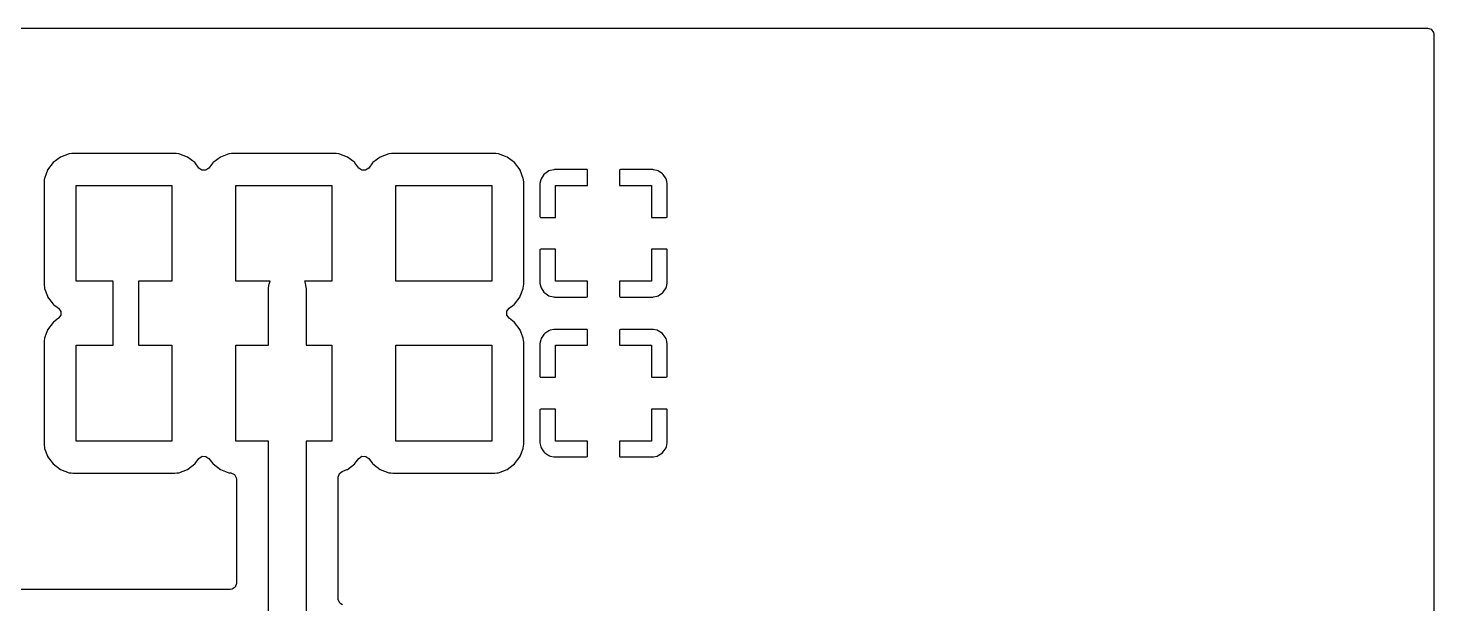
# Model space of a CAD drawing. Extents: x -0.18 to 2.18, y -0.18 to 2.58.
# Drawn here: x 1.297 to 2.176, y 2.216 to 2.576 of the extents above; entities that cross this region are included whole.
import ezdxf

# ---------------------------------------------------------------- set-up
doc = ezdxf.new("R2010")
doc.units = 0
doc.header["$MEASUREMENT"] = 0
doc.layers.add('BLACK', color=7, linetype='CONTINUOUS')

msp = doc.modelspace()

# ---------------------------------------------------------------- linework, layer by layer
at = {"layer": 'BLACK', "linetype": 'CONTINUOUS'}
for p, q in [((-0.172146, 2.57604), (2.17215, 2.57604)), ((2.17215, 2.57604), (2.17444, 2.5753)), ((2.17444, 2.5753), (2.17585, 2.57335)), ((2.17585, 2.57335), (2.17604, 2.57215)), ((2.17604, 2.57215), (2.17604, -0.172146)), ((1.32235, 2.49739), (1.31698, 2.49538)), ((1.32259, 2.49742), (1.32235, 2.49739)), ((1.32401, 2.49757), (1.32259, 2.49742)), ((1.32259, 2.49742), (1.32259, 2.49742)), ((1.3248, 2.49766), (1.32401, 2.49757)), ((1.38859, 2.49766), (1.3248, 2.49766)), ((1.38938, 2.49757), (1.38859, 2.49766)), ((1.39079, 2.49742), (1.38938, 2.49757)), ((1.39104, 2.49739), (1.39079, 2.49742)), ((1.39079, 2.49742), (1.39079, 2.49742)), ((1.39641, 2.49538), (1.39104, 2.49739)), ((1.42235, 2.49739), (1.41698, 2.49538)), ((1.42259, 2.49742), (1.42235, 2.49739)), ((1.42401, 2.49757), (1.42259, 2.49742)), ((1.42259, 2.49742), (1.42259, 2.49742)), ((1.4248, 2.49766), (1.42401, 2.49757)), ((1.48859, 2.49766), (1.4248, 2.49766)), ((1.48938, 2.49757), (1.48859, 2.49766)), ((1.49079, 2.49742), (1.48938, 2.49757)), ((1.49104, 2.49739), (1.49079, 2.49742)), ((1.49079, 2.49742), (1.49079, 2.49742)), ((1.49641, 2.49538), (1.49104, 2.49739)), ((1.52235, 2.49739), (1.51698, 2.49538)), ((1.52259, 2.49742), (1.52235, 2.49739)), ((1.52401, 2.49757), (1.52259, 2.49742)), ((1.52259, 2.49742), (1.52259, 2.49742)), ((1.5248, 2.49766), (1.52401, 2.49757)), ((1.58859, 2.49766), (1.5248, 2.49766)), ((1.58938, 2.49757), (1.58859, 2.49766)), ((1.59079, 2.49742), (1.58938, 2.49757)), ((1.59104, 2.49739), (1.59079, 2.49742)), ((1.59079, 2.49742), (1.59079, 2.49742)), ((1.59641, 2.49538), (1.59104, 2.49739)), ((1.31239, 2.49194), (1.30895, 2.48735)), ((1.31698, 2.49538), (1.31239, 2.49194)), ((1.40099, 2.49194), (1.39641, 2.49538)), ((1.40116, 2.49172), (1.40099, 2.49194)), ((1.40357, 2.4885), (1.40116, 2.49172)), ((1.40116, 2.49172), (1.40116, 2.49172)), ((1.40543, 2.48715), (1.40357, 2.4885)), ((1.40981, 2.4885), (1.40784, 2.48711)), ((1.41222, 2.49172), (1.40981, 2.4885)), ((1.41239, 2.49194), (1.41222, 2.49172)), ((1.41222, 2.49172), (1.41222, 2.49172)), ((1.41698, 2.49538), (1.41239, 2.49194)), ((1.50099, 2.49194), (1.49641, 2.49538)), ((1.50116, 2.49172), (1.50099, 2.49194)), ((1.50357, 2.4885), (1.50116, 2.49172)), ((1.50116, 2.49172), (1.50116, 2.49172)), ((1.50543, 2.48715), (1.50357, 2.4885)), ((1.50981, 2.4885), (1.50784, 2.48711)), ((1.51222, 2.49172), (1.50981, 2.4885)), ((1.51239, 2.49194), (1.51222, 2.49172)), ((1.51222, 2.49172), (1.51222, 2.49172)), ((1.51698, 2.49538), (1.51239, 2.49194)), ((1.60099, 2.49194), (1.59641, 2.49538)), ((1.60443, 2.48735), (1.60099, 2.49194)), ((1.30686, 2.48123), (1.30667, 2.47953)), ((1.30691, 2.48174), (1.30686, 2.48123)), ((1.30694, 2.48198), (1.30691, 2.48174)), ((1.30691, 2.48174), (1.30691, 2.48174)), ((1.30805, 2.48495), (1.30694, 2.48198)), ((1.30885, 2.48709), (1.30805, 2.48495)), ((1.30895, 2.48735), (1.30885, 2.48709)), ((1.30885, 2.48709), (1.30885, 2.48709)), ((1.40784, 2.48711), (1.40543, 2.48715)), ((1.50784, 2.48711), (1.50543, 2.48715)), ((1.60453, 2.48709), (1.60443, 2.48735)), ((1.60533, 2.48495), (1.60453, 2.48709)), ((1.60453, 2.48709), (1.60453, 2.48709)), ((1.60645, 2.48198), (1.60533, 2.48495)), ((1.60647, 2.48174), (1.60645, 2.48198)), ((1.60653, 2.48123), (1.60647, 2.48174)), ((1.60647, 2.48174), (1.60647, 2.48174)), ((1.60671, 2.47953), (1.60653, 2.48123)), ((1.61735, 2.4811), (1.61689, 2.47879)), ((1.61763, 2.4818), (1.61735, 2.4811)), ((1.61938, 2.48441), (1.61763, 2.4818)), ((1.61992, 2.48495), (1.61938, 2.48441)), ((1.62253, 2.4867), (1.61992, 2.48495)), ((1.62323, 2.48698), (1.62253, 2.4867)), ((1.62554, 2.48744), (1.62323, 2.48698)), ((1.62591, 2.48748), (1.62554, 2.48744)), ((1.64637, 2.48748), (1.62591, 2.48748)), ((1.64653, 2.48736), (1.64637, 2.48748)), ((1.64669, 2.48686), (1.64653, 2.48736)), ((1.64669, 2.47764), (1.64669, 2.48686)), ((1.66681, 2.48732), (1.66669, 2.48716)), ((1.66669, 2.48716), (1.66669, 2.47764)), ((1.66731, 2.48748), (1.66681, 2.48732)), ((1.68747, 2.48748), (1.66731, 2.48748)), ((1.68785, 2.48744), (1.68747, 2.48748)), ((1.69016, 2.48698), (1.68785, 2.48744)), ((1.69085, 2.4867), (1.69016, 2.48698)), ((1.69347, 2.48495), (1.69085, 2.4867)), ((1.694, 2.48441), (1.69347, 2.48495)), ((1.69575, 2.4818), (1.694, 2.48441)), ((1.69604, 2.4811), (1.69575, 2.4818)), ((1.6965, 2.47879), (1.69604, 2.4811)), ((1.30667, 2.47953), (1.30667, 2.41574)), ((1.32669, 2.41764), (1.32669, 2.47764)), ((1.32669, 2.47764), (1.38669, 2.47764)), ((1.38669, 2.47764), (1.38669, 2.41764)), ((1.42669, 2.41764), (1.42669, 2.47764)), ((1.42669, 2.47764), (1.48669, 2.47764)), ((1.48669, 2.47764), (1.48669, 2.41764)), ((1.52669, 2.41764), (1.52669, 2.47764)), ((1.52669, 2.47764), (1.58669, 2.47764)), ((1.58669, 2.47764), (1.58669, 2.41764)), ((1.60671, 2.41574), (1.60671, 2.47953)), ((1.61689, 2.47879), (1.61685, 2.47842)), ((1.61685, 2.47842), (1.61685, 2.45826)), ((1.62669, 2.45764), (1.62669, 2.47764)), ((1.62669, 2.47764), (1.64669, 2.47764)), ((1.66669, 2.47764), (1.68669, 2.47764)), ((1.68669, 2.47764), (1.68669, 2.45764)), ((1.69654, 2.47842), (1.6965, 2.47879)), ((1.69654, 2.45796), (1.69654, 2.47842)), ((1.61685, 2.45826), (1.61701, 2.45776)), ((1.61701, 2.45776), (1.61717, 2.45764)), ((1.61717, 2.45764), (1.62669, 2.45764)), ((1.68669, 2.45764), (1.69592, 2.45764)), ((1.69592, 2.45764), (1.69642, 2.4578)), ((1.69642, 2.4578), (1.69654, 2.45796)), ((1.61697, 2.43748), (1.61685, 2.43731)), ((1.61685, 2.43731), (1.61685, 2.41686)), ((1.61747, 2.43764), (1.61697, 2.43748)), ((1.62669, 2.43764), (1.61747, 2.43764)), ((1.62669, 2.41764), (1.62669, 2.43764)), ((1.69621, 2.43764), (1.68669, 2.43764)), ((1.68669, 2.43764), (1.68669, 2.41764)), ((1.69637, 2.43752), (1.69621, 2.43764)), ((1.69654, 2.43702), (1.69637, 2.43752)), ((1.69654, 2.41686), (1.69654, 2.43702)), ((1.30667, 2.41574), (1.30694, 2.41329)), ((1.30694, 2.41329), (1.30702, 2.41307)), ((1.30702, 2.41307), (1.30881, 2.40829)), ((1.35, 2.41764), (1.32669, 2.41764)), ((1.35, 2.37764), (1.35, 2.41764)), ((1.38669, 2.41764), (1.36575, 2.41764)), ((1.36575, 2.41764), (1.36575, 2.37764)), ((1.44821, 2.41764), (1.42669, 2.41764)), ((1.44705, 2.41299), (1.44727, 2.41529)), ((1.44705, 2.37764), (1.44705, 2.41299)), ((1.44727, 2.41529), (1.44821, 2.41764)), ((1.48669, 2.41764), (1.46963, 2.41764)), ((1.46963, 2.41764), (1.46988, 2.41724)), ((1.46988, 2.41724), (1.47067, 2.41299)), ((1.47067, 2.41299), (1.47067, 2.37764)), ((1.58669, 2.41764), (1.52669, 2.41764)), ((1.60457, 2.40829), (1.60636, 2.41307)), ((1.60636, 2.41307), (1.60645, 2.41329)), ((1.60645, 2.41329), (1.60671, 2.41574)), ((1.61685, 2.41686), (1.61689, 2.41648)), ((1.61689, 2.41648), (1.61735, 2.41417)), ((1.61735, 2.41417), (1.61763, 2.41348)), ((1.61763, 2.41348), (1.61938, 2.41086)), ((1.61938, 2.41086), (1.61992, 2.41033)), ((1.61992, 2.41033), (1.62253, 2.40858)), ((1.64669, 2.41764), (1.62669, 2.41764)), ((1.64669, 2.40812), (1.64669, 2.41764)), ((1.68669, 2.41764), (1.66669, 2.41764)), ((1.66669, 2.41764), (1.66669, 2.40841)), ((1.69085, 2.40858), (1.69347, 2.41033)), ((1.69347, 2.41033), (1.694, 2.41086)), ((1.694, 2.41086), (1.69575, 2.41348)), ((1.69575, 2.41348), (1.69604, 2.41417)), ((1.69604, 2.41417), (1.6965, 2.41648)), ((1.6965, 2.41648), (1.69654, 2.41686)), ((1.30881, 2.40829), (1.30895, 2.40793)), ((1.30895, 2.40793), (1.31239, 2.40334)), ((1.31239, 2.40334), (1.31261, 2.40317)), ((1.31261, 2.40317), (1.31261, 2.40317)), ((1.31261, 2.40317), (1.31583, 2.40076)), ((1.31583, 2.40076), (1.31722, 2.39879)), ((1.5962, 2.3989), (1.59755, 2.40076)), ((1.59755, 2.40076), (1.60077, 2.40317)), ((1.60077, 2.40317), (1.60099, 2.40334)), ((1.60077, 2.40317), (1.60077, 2.40317)), ((1.60099, 2.40334), (1.60443, 2.40793)), ((1.60443, 2.40793), (1.60457, 2.40829)), ((1.62253, 2.40858), (1.62323, 2.40829)), ((1.62323, 2.40829), (1.62554, 2.40783)), ((1.62554, 2.40783), (1.62591, 2.4078)), ((1.62591, 2.4078), (1.64608, 2.4078)), ((1.64608, 2.4078), (1.64657, 2.40796)), ((1.64657, 2.40796), (1.64669, 2.40812)), ((1.66669, 2.40841), (1.66686, 2.40791)), ((1.66686, 2.40791), (1.66702, 2.4078)), ((1.66702, 2.4078), (1.68747, 2.4078)), ((1.68747, 2.4078), (1.68785, 2.40783)), ((1.68785, 2.40783), (1.69016, 2.40829)), ((1.69016, 2.40829), (1.69085, 2.40858)), ((1.31239, 2.39194), (1.30895, 2.38735)), ((1.31261, 2.39211), (1.31239, 2.39194)), ((1.31583, 2.39452), (1.31261, 2.39211)), ((1.31261, 2.39211), (1.31261, 2.39211)), ((1.31718, 2.39638), (1.31583, 2.39452)), ((1.31722, 2.39879), (1.31718, 2.39638)), ((1.59617, 2.39649), (1.5962, 2.3989)), ((1.59755, 2.39452), (1.59617, 2.39649)), ((1.60077, 2.39211), (1.59755, 2.39452)), ((1.60099, 2.39194), (1.60077, 2.39211)), ((1.60077, 2.39211), (1.60077, 2.39211)), ((1.60443, 2.38735), (1.60099, 2.39194)), ((1.30807, 2.38499), (1.30694, 2.38198)), ((1.30885, 2.38709), (1.30807, 2.38499)), ((1.30895, 2.38735), (1.30885, 2.38709)), ((1.30885, 2.38709), (1.30885, 2.38709)), ((1.60453, 2.38709), (1.60443, 2.38735)), ((1.60532, 2.38499), (1.60453, 2.38709)), ((1.60453, 2.38709), (1.60453, 2.38709)), ((1.60645, 2.38198), (1.60532, 2.38499)), ((1.61938, 2.38441), (1.61763, 2.3818)), ((1.61992, 2.38495), (1.61938, 2.38441)), ((1.62253, 2.3867), (1.61992, 2.38495)), ((1.62323, 2.38698), (1.62253, 2.3867)), ((1.62554, 2.38744), (1.62323, 2.38698)), ((1.62591, 2.38748), (1.62554, 2.38744)), ((1.64637, 2.38748), (1.62591, 2.38748)), ((1.64653, 2.38736), (1.64637, 2.38748)), ((1.64669, 2.38686), (1.64653, 2.38736)), ((1.64669, 2.37764), (1.64669, 2.38686)), ((1.66681, 2.38732), (1.66669, 2.38716)), ((1.66669, 2.38716), (1.66669, 2.37764)), ((1.66731, 2.38748), (1.66681, 2.38732)), ((1.68747, 2.38748), (1.66731, 2.38748)), ((1.68785, 2.38744), (1.68747, 2.38748)), ((1.69016, 2.38698), (1.68785, 2.38744)), ((1.69085, 2.3867), (1.69016, 2.38698)), ((1.69347, 2.38495), (1.69085, 2.3867)), ((1.694, 2.38441), (1.69347, 2.38495)), ((1.69575, 2.3818), (1.694, 2.38441)), ((1.30681, 2.38076), (1.30667, 2.37953)), ((1.30667, 2.37953), (1.30667, 2.31574)), ((1.30691, 2.38174), (1.30681, 2.38076)), ((1.30694, 2.38198), (1.30691, 2.38174)), ((1.30691, 2.38174), (1.30691, 2.38174)), ((1.32669, 2.31764), (1.32669, 2.37764)), ((1.32669, 2.37764), (1.35, 2.37764)), ((1.36575, 2.37764), (1.38669, 2.37764)), ((1.38669, 2.37764), (1.38669, 2.31764)), ((1.42669, 2.31764), (1.42669, 2.37764)), ((1.42669, 2.37764), (1.44705, 2.37764)), ((1.47067, 2.37764), (1.48669, 2.37764)), ((1.48669, 2.37764), (1.48669, 2.31764)), ((1.52669, 2.31764), (1.52669, 2.37764)), ((1.52669, 2.37764), (1.58669, 2.37764)), ((1.58669, 2.37764), (1.58669, 2.31764)), ((1.60647, 2.38174), (1.60645, 2.38198)), ((1.60658, 2.38076), (1.60647, 2.38174)), ((1.60647, 2.38174), (1.60647, 2.38174)), ((1.60671, 2.37953), (1.60658, 2.38076)), ((1.60671, 2.31574), (1.60671, 2.37953)), ((1.61689, 2.37879), (1.61685, 2.37842)), ((1.61685, 2.37842), (1.61685, 2.35826)), ((1.61735, 2.3811), (1.61689, 2.37879)), ((1.61763, 2.3818), (1.61735, 2.3811)), ((1.62669, 2.35764), (1.62669, 2.37764)), ((1.62669, 2.37764), (1.64669, 2.37764)), ((1.66669, 2.37764), (1.68669, 2.37764)), ((1.68669, 2.37764), (1.68669, 2.35764)), ((1.69604, 2.3811), (1.69575, 2.3818)), ((1.6965, 2.37879), (1.69604, 2.3811)), ((1.69654, 2.37842), (1.6965, 2.37879)), ((1.69654, 2.35796), (1.69654, 2.37842)), ((1.61685, 2.35826), (1.61701, 2.35776)), ((1.61701, 2.35776), (1.61717, 2.35764)), ((1.61717, 2.35764), (1.62669, 2.35764)), ((1.68669, 2.35764), (1.69592, 2.35764)), ((1.69592, 2.35764), (1.69642, 2.3578)), ((1.69642, 2.3578), (1.69654, 2.35796)), ((1.61697, 2.33748), (1.61685, 2.33731)), ((1.61685, 2.33731), (1.61685, 2.31686)), ((1.61747, 2.33764), (1.61697, 2.33748)), ((1.62669, 2.33764), (1.61747, 2.33764)), ((1.62669, 2.31764), (1.62669, 2.33764)), ((1.69621, 2.33764), (1.68669, 2.33764)), ((1.68669, 2.33764), (1.68669, 2.31764)), ((1.69637, 2.33752), (1.69621, 2.33764)), ((1.69654, 2.33702), (1.69637, 2.33752)), ((1.69654, 2.31686), (1.69654, 2.33702)), ((1.30667, 2.31574), (1.30694, 2.31329)), ((1.30694, 2.31329), (1.30702, 2.31307)), ((1.30702, 2.31307), (1.30881, 2.30829)), ((1.38669, 2.31764), (1.32669, 2.31764)), ((1.44705, 2.31764), (1.42669, 2.31764)), ((1.44705, 2.19535), (1.44705, 2.31764)), ((1.48669, 2.31764), (1.47067, 2.31764)), ((1.47067, 2.31764), (1.47067, 2.19535)), ((1.58669, 2.31764), (1.52669, 2.31764)), ((1.60457, 2.30829), (1.60636, 2.31307)), ((1.60636, 2.31307), (1.60645, 2.31329)), ((1.60645, 2.31329), (1.60671, 2.31574)), ((1.61685, 2.31686), (1.61689, 2.31648)), ((1.61689, 2.31648), (1.61735, 2.31417)), ((1.61735, 2.31417), (1.61763, 2.31348)), ((1.61763, 2.31348), (1.61938, 2.31086)), ((1.64669, 2.31764), (1.62669, 2.31764)), ((1.64669, 2.30812), (1.64669, 2.31764)), ((1.68669, 2.31764), (1.66669, 2.31764)), ((1.66669, 2.31764), (1.66669, 2.30841)), ((1.694, 2.31086), (1.69575, 2.31348)), ((1.69575, 2.31348), (1.69604, 2.31417)), ((1.69604, 2.31417), (1.6965, 2.31648)), ((1.6965, 2.31648), (1.69654, 2.31686)), ((1.30881, 2.30829), (1.30895, 2.30793)), ((1.30895, 2.30793), (1.31239, 2.30334)), ((1.40116, 2.30356), (1.40357, 2.30678)), ((1.40357, 2.30678), (1.40554, 2.30816)), ((1.40554, 2.30816), (1.40795, 2.30813)), ((1.40795, 2.30813), (1.40981, 2.30678)), ((1.40981, 2.30678), (1.41222, 2.30356)), ((1.50116, 2.30356), (1.50357, 2.30678)), ((1.50357, 2.30678), (1.50554, 2.30816)), ((1.50554, 2.30816), (1.50795, 2.30813)), ((1.50795, 2.30813), (1.50981, 2.30678)), ((1.50981, 2.30678), (1.51222, 2.30356)), ((1.60099, 2.30334), (1.60443, 2.30793)), ((1.60443, 2.30793), (1.60457, 2.30829)), ((1.61938, 2.31086), (1.61992, 2.31033)), ((1.61992, 2.31033), (1.62253, 2.30858)), ((1.62253, 2.30858), (1.62323, 2.30829)), ((1.62323, 2.30829), (1.62554, 2.30783)), ((1.62554, 2.30783), (1.62591, 2.3078)), ((1.62591, 2.3078), (1.64608, 2.3078)), ((1.64608, 2.3078), (1.64657, 2.30796)), ((1.64657, 2.30796), (1.64669, 2.30812)), ((1.66669, 2.30841), (1.66686, 2.30791)), ((1.66686, 2.30791), (1.66702, 2.3078)), ((1.66702, 2.3078), (1.68747, 2.3078)), ((1.68747, 2.3078), (1.68785, 2.30783)), ((1.68785, 2.30783), (1.69016, 2.30829)), ((1.69016, 2.30829), (1.69085, 2.30858)), ((1.69085, 2.30858), (1.69347, 2.31033)), ((1.69347, 2.31033), (1.694, 2.31086)), ((1.31239, 2.30334), (1.31698, 2.2999)), ((1.31698, 2.2999), (1.32235, 2.29788)), ((1.32235, 2.29788), (1.32259, 2.29786)), ((1.32259, 2.29786), (1.32259, 2.29786)), ((1.32259, 2.29786), (1.32355, 2.29775)), ((1.32355, 2.29775), (1.3248, 2.29762)), ((1.3248, 2.29762), (1.38859, 2.29762)), ((1.38859, 2.29762), (1.38984, 2.29775)), ((1.38984, 2.29775), (1.39079, 2.29786)), ((1.39079, 2.29786), (1.39104, 2.29788)), ((1.39079, 2.29786), (1.39079, 2.29786)), ((1.39104, 2.29788), (1.39641, 2.2999)), ((1.39641, 2.2999), (1.40099, 2.30334)), ((1.40099, 2.30334), (1.40116, 2.30356)), ((1.40116, 2.30356), (1.40116, 2.30356)), ((1.41222, 2.30356), (1.41222, 2.30356)), ((1.41222, 2.30356), (1.41239, 2.30334)), ((1.41239, 2.30334), (1.41698, 2.2999)), ((1.41698, 2.2999), (1.42235, 2.29788)), ((1.42235, 2.29788), (1.42259, 2.29786)), ((1.42259, 2.29786), (1.42259, 2.29786)), ((1.42259, 2.29786), (1.42329, 2.29778)), ((1.42329, 2.29778), (1.42355, 2.29775)), ((1.42355, 2.29775), (1.42575, 2.29677)), ((1.42575, 2.29677), (1.42695, 2.29468)), ((1.49069, 2.29505), (1.49143, 2.29734)), ((1.49069, 2.2188), (1.49069, 2.29505)), ((1.49143, 2.29734), (1.49322, 2.2987)), ((1.49322, 2.2987), (1.49615, 2.2998)), ((1.49615, 2.2998), (1.49641, 2.2999)), ((1.49615, 2.2998), (1.49615, 2.2998)), ((1.49641, 2.2999), (1.50099, 2.30334)), ((1.50099, 2.30334), (1.50116, 2.30356)), ((1.50116, 2.30356), (1.50116, 2.30356)), ((1.51222, 2.30356), (1.51222, 2.30356)), ((1.51222, 2.30356), (1.51239, 2.30334)), ((1.51239, 2.30334), (1.51698, 2.2999)), ((1.51698, 2.2999), (1.52235, 2.29788)), ((1.52235, 2.29788), (1.52259, 2.29786)), ((1.52259, 2.29786), (1.52259, 2.29786)), ((1.52259, 2.29786), (1.52355, 2.29775)), ((1.52355, 2.29775), (1.5248, 2.29762)), ((1.5248, 2.29762), (1.58859, 2.29762)), ((1.58859, 2.29762), (1.58984, 2.29775)), ((1.58984, 2.29775), (1.59079, 2.29786)), ((1.59079, 2.29786), (1.59104, 2.29788)), ((1.59079, 2.29786), (1.59079, 2.29786)), ((1.59104, 2.29788), (1.59641, 2.2999)), ((1.59641, 2.2999), (1.60099, 2.30334)), ((1.42695, 2.29468), (1.42703, 2.29388)), ((1.42703, 2.29388), (1.42703, 2.22864)), ((1.42313, 2.22474), (1.22622, 2.22474)), ((1.42433, 2.22493), (1.42313, 2.22474)), ((1.42628, 2.22635), (1.42433, 2.22493)), ((1.42703, 2.22864), (1.42628, 2.22635)), ((1.4907, 2.21849), (1.49069, 2.2188)), ((1.49163, 2.21626), (1.4907, 2.21849)), ((1.49342, 2.21517), (1.49163, 2.21626))]:
    msp.add_line(p, q, dxfattribs=at)

doc.saveas('drawing.dxf')
